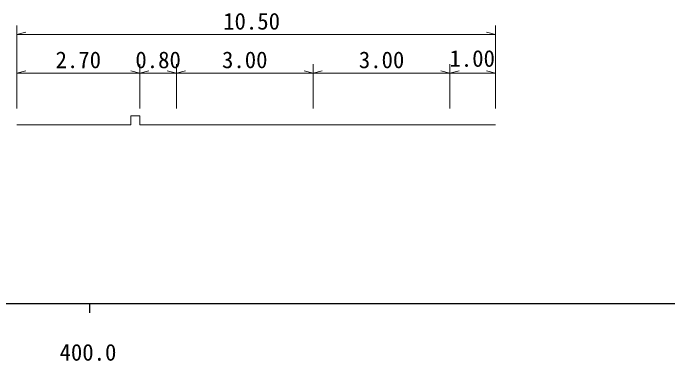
# Model space of a CAD drawing. Units: millimetres on the paper, enlarged 1000 times, with parts at other scales. Extents: x 40000 to 680000, y 20000 to 380000.
# Drawn here: x 459635 to 531428, y 198715 to 236884 of the extents above; entities that cross this region are included whole.
import ezdxf
from ezdxf.enums import TextEntityAlignment as Align

# ---------------------------------------------------------------- set-up
doc = ezdxf.new("R2010")
doc.units = ezdxf.units.MM
doc.header["$LTSCALE"] = 1000
doc.layers.add('M-BGD', color=7, linetype='Continuous', lineweight=13)
doc.layers.add('M-TTL-BAND', color=7, linetype='Continuous', lineweight=25)
doc.styles.add('ＭＳ ゴシック', font='')
doc.styles.get('ＭＳ ゴシック').set_extended_font_data('MS Gothic')

msp = doc.modelspace()

# ---------------------------------------------------------------- linework, layer by layer
at = {"layer": 'M-BGD'}
for p, q in [((460035, 229606), (460035, 235524)), ((512535, 229606), (512535, 235524)), ((460035, 234524), (461035, 234774)), ((512535, 234524), (511535, 234774)), ((460035, 234524), (512535, 234524)), ((460035, 226427), (460035, 231289)), ((473535, 229606), (473535, 231289)), ((473535, 226427), (473535, 231289)), ((477535, 226427), (477535, 231289)), ((477535, 226427), (477535, 231289)), ((492535, 226427), (492535, 231289)), ((492535, 226427), (492535, 231289)), ((507535, 226427), (507535, 231289)), ((507535, 229606), (507535, 231289)), ((512535, 226427), (512535, 231289)), ((460035, 230289), (461035, 230539)), ((473535, 230289), (472535, 230539)), ((473535, 230289), (474535, 230539)), ((477535, 230289), (476535, 230539)), ((477535, 230289), (478535, 230539)), ((492535, 230289), (491535, 230539)), ((492535, 230289), (493535, 230539)), ((507535, 230289), (506535, 230539)), ((507535, 230289), (508535, 230539)), ((512535, 230289), (511535, 230539)), ((460035, 230289), (473535, 230289)), ((473535, 230289), (477535, 230289)), ((477535, 230289), (492535, 230289)), ((492535, 230289), (507535, 230289)), ((507535, 230289), (512535, 230289)), ((473535, 225606), (472535, 225606)), ((472535, 225606), (472535, 224606)), ((473535, 224606), (473535, 225606)), ((472535, 224606), (460035, 224606)), ((473535, 224606), (477535, 224606)), ((477535, 224606), (492535, 224606)), ((492535, 224606), (507535, 224606)), ((507535, 224606), (512535, 224606))]:
    msp.add_line(p, q, dxfattribs=at)
at = {"layer": 'M-TTL-BAND'}
for p, q in [((40000, 205000), (579000, 205000)), ((468000, 205000), (468000, 204000))]:
    msp.add_line(p, q, dxfattribs=at)

# ---------------------------------------------------------------- texts
at = {"layer": 'M-BGD', "style": 'ＭＳ ゴシック'}
for s, p in [('10.50', (485785, 234524)), ('2.70', (466785, 230289)), ('0.80', (475535, 230289)), ('3.00', (485035, 230289)), ('3.00', (500035, 230289)), ('1.00', (509971, 230438))]:
    msp.add_text(s, height=1833, dxfattribs=at).set_placement(p, align=Align.BOTTOM_CENTER)
at = {"layer": 'M-TTL-BAND', "style": 'ＭＳ ゴシック'}
msp.add_text('400.0', height=1833, dxfattribs=at).set_placement((467844, 198195), align=Align.BOTTOM_CENTER)

doc.saveas('drawing.dxf')
